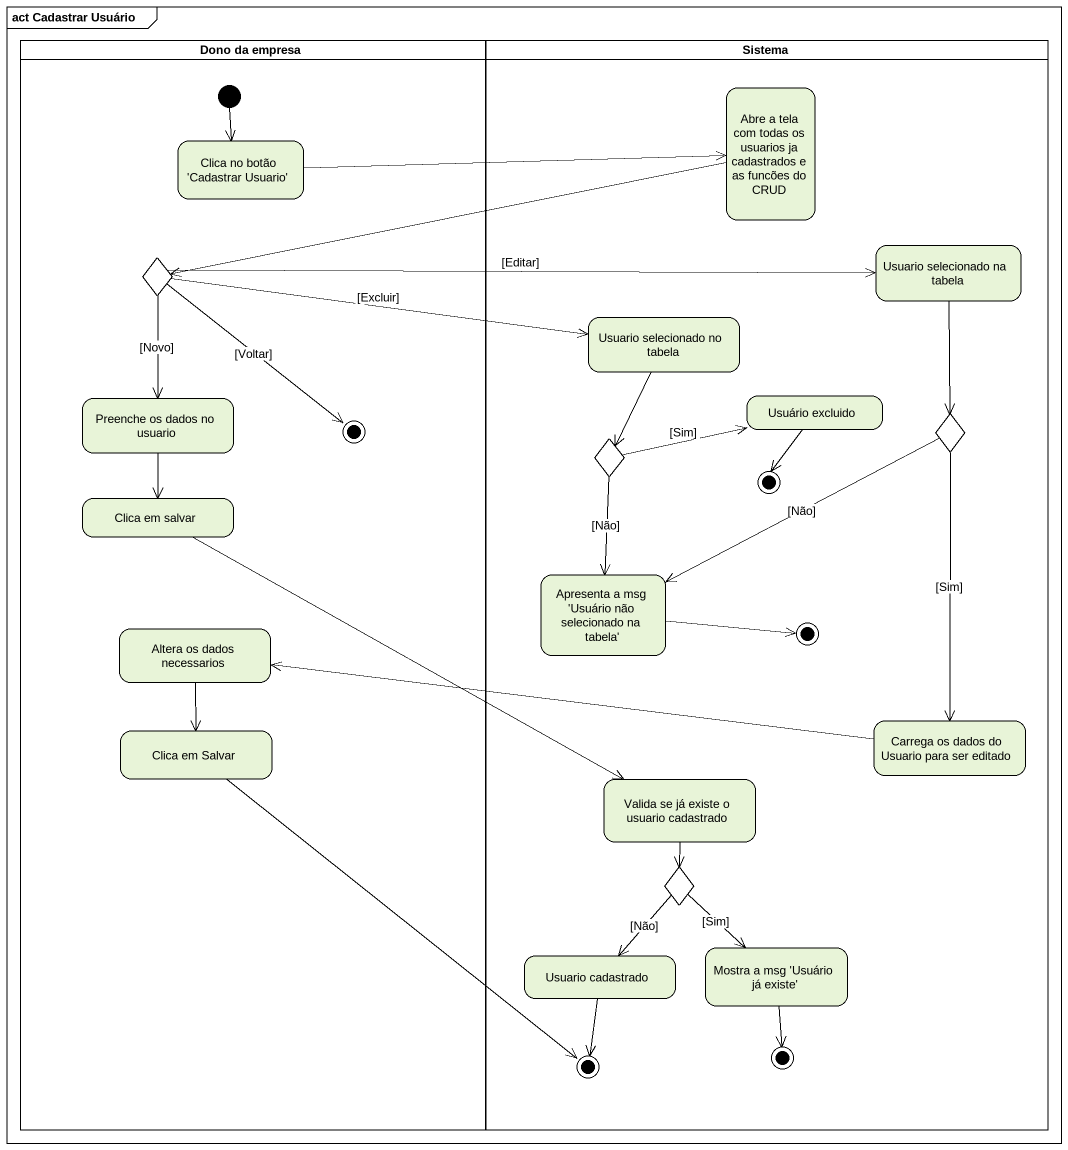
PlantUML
@startuml
mainframe act Cadastrar Usuário
hide empty description
state "Dono da empresa" as Dono_da_empresa <<partition>> {
  state "Clica no botão 'Cadastrar Usuario'" as Clica_no_botão_Cadastrar
  state choice1 <<choice>>
  state "Preenche os dados no usuario" as Preenche_os_dados_no_usuario
  state "Clica em salvar" as Clica_em_salvar
  state "Altera os dados necessarios" as Altera_os_dados_necessarios
  state "Clica em Salvar" as Clica_em_Salvar
  [*] --> Clica_no_botão_Cadastrar
  choice1 --> [*] : [Voltar]
}
state Sistema <<partition>> {
  state "Abre a tela com todas os usuarios ja cadastrados e as funcões do CRUD" as Abre_a_tela_com_todas_os
  state "Usuario selecionado na tabela" as Usuario_selecionado_na
  state "Usuario selecionado no tabela" as Usuario_selecionado_no
  state choice2 <<choice>>
  state "Usuário excluido" as Usuário_excluido
  state choice3 <<choice>>
  state final2 <<end>>
  state "Apresenta a msg 'Usuário não selecionado na tabela'" as Apresenta_a_msg_Usuário_não
  state final3 <<end>>
  state "Carrega os dados do Usuario para ser editado" as Carrega_os_dados_do_Usuario
  state "Valida se já existe o usuario cadastrado" as Valida_se_já_existe_o
  state choice4 <<choice>>
  state "Usuario cadastrado" as Usuario_cadastrado
  state "Mostra a msg 'Usuário já existe'" as Mostra_a_msg_Usuário_já
  state final4 <<end>>
  state final5 <<end>>
}
Abre_a_tela_com_todas_os -left-> choice1
Clica_no_botão_Cadastrar -right-> Abre_a_tela_com_todas_os
choice1 -right-> Usuario_selecionado_na : [Editar]
choice1 -right-> Usuario_selecionado_no : [Excluir]
choice1 --> Preenche_os_dados_no_usuario : [Novo]
Usuario_selecionado_na --> choice3
Usuario_selecionado_no --> choice2
Preenche_os_dados_no_usuario --> Clica_em_salvar
choice2 -right-> Usuário_excluido : [Sim]
choice2 --> Apresenta_a_msg_Usuário_não : [Não]
Usuário_excluido --> final2
choice3 -left-> Apresenta_a_msg_Usuário_não : [Não]
choice3 --> Carrega_os_dados_do_Usuario : [Sim]
Clica_em_salvar -right-> Valida_se_já_existe_o
Apresenta_a_msg_Usuário_não -right-> final3
Altera_os_dados_necessarios --> Clica_em_Salvar
Clica_em_Salvar --> final4
Carrega_os_dados_do_Usuario -left-> Altera_os_dados_necessarios
Valida_se_já_existe_o --> choice4
choice4 --> Usuario_cadastrado : [Não]
choice4 --> Mostra_a_msg_Usuário_já : [Sim]
Usuario_cadastrado --> final4
Mostra_a_msg_Usuário_já --> final5
@enduml
